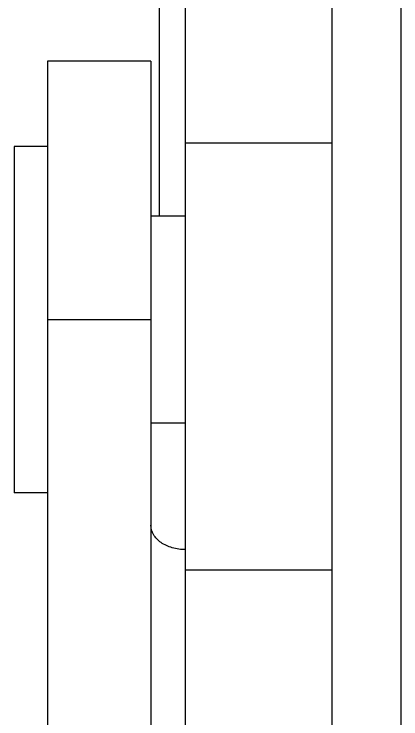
# Model space of a CAD drawing. Extents: x 4995099 to 5303443, y 4627657 to 4889583.
# Drawn here: x 5061613.1 to 5061842.4, y 4737004.9 to 4737422.7 of the extents above; entities that cross this region are included whole.
import ezdxf

# ---------------------------------------------------------------- set-up
doc = ezdxf.new("R2010")
doc.units = 0
doc.header["$LTSCALE"] = 1000
doc.header["$MEASUREMENT"] = 0
doc.layers.get('0').update_dxf_attribs({"color": 4, "linetype": 'CONTINUOUS'})

msp = doc.modelspace()

# ---------------------------------------------------------------- linework, layer by layer
for p, q in [((5061699.31, 4737302.9), (5061699.31, 4740730.48)), ((5061801.53, 4740388.31), (5061801.53, 4736994.68)), ((5061842.42, 4740388.31), (5061842.42, 4736994.68)), ((5061714.65, 4736585.8), (5061714.65, 4737696.93)), ((5061694.2, 4737394.9), (5061632.87, 4737394.9)), ((5061632.87, 4737394.9), (5061632.87, 4736627.7)), ((5061694.2, 4737394.9), (5061694.2, 4736627.7)), ((5061714.65, 4737346.38), (5061801.53, 4737346.38)), ((5061632.87, 4737344.18), (5061613.08, 4737344.18)), ((5061613.08, 4737344.18), (5061613.08, 4737138.96)), ((5061714.65, 4737302.9), (5061694.2, 4737302.9)), ((5061694.2, 4737241.57), (5061632.87, 4737241.57)), ((5061714.65, 4737180.24), (5061694.2, 4737180.24)), ((5061632.87, 4737138.96), (5061613.08, 4737138.96)), ((5061714.65, 4737093.35), (5061801.53, 4737093.35))]:
    msp.add_line(p, q)
msp.add_open_spline([(5061714.65, 4737105.26), (5061712.01, 4737105.26), (5061706.9, 4737105.95), (5061700.21, 4737108.98), (5061695.45, 4737113.69), (5061694.2, 4737117.8), (5061694.2, 4737119.72)], degree=3, knots=[0, 0, 0, 0, 0.28799, 0.555344, 0.790517, 1, 1, 1, 1])

doc.saveas('drawing.dxf')
